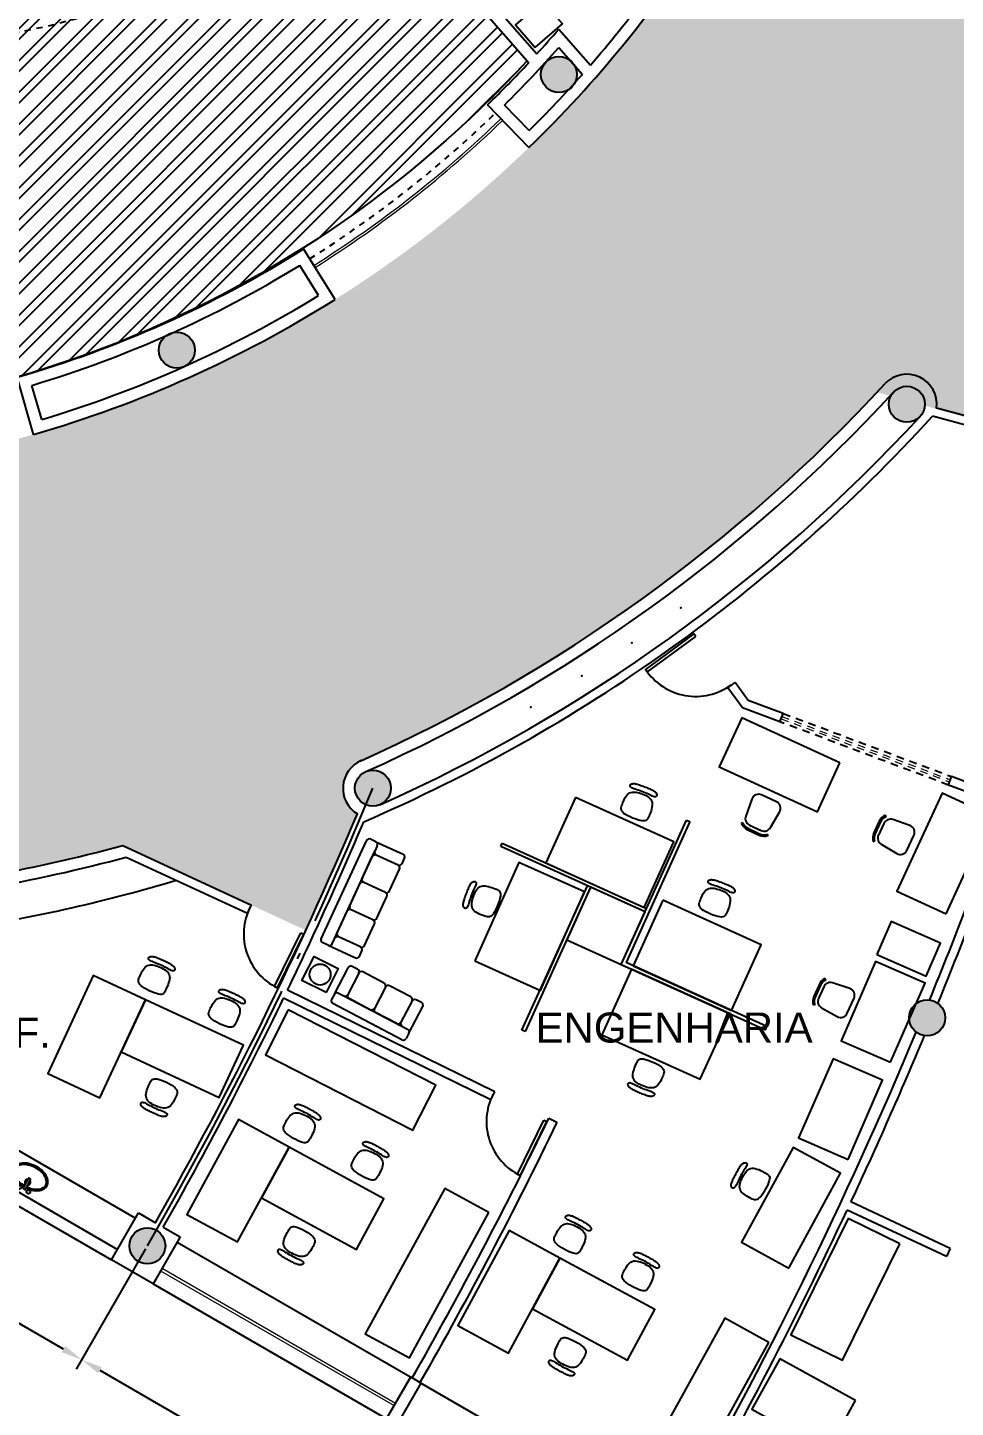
# Model space of a CAD drawing. Header units: millimetres. Extents: x 261 to 423, y 98 to 222.
# Drawn here: x 282.38 to 297.85, y 133.61 to 156.6 of the extents above; entities that cross this region are included whole.
import ezdxf

# ---------------------------------------------------------------- set-up
doc = ezdxf.new("R2010")
doc.units = ezdxf.units.MM
doc.linetypes.add('ACAD_ISO04W100', pattern=[30, 24, -3, 0, -3])
doc.linetypes.add('HIDDEN2', pattern=[0.1875, 0.125, -0.0625])
for name, color, linetype in [('COLUMNAS', 5, 'Continuous'), ('Cotas', 1, 'Continuous'), ('Ejes', 1, 'ACAD_ISO04W100'), ('hach', 15, 'Continuous'), ('Letreros', 2, 'Continuous'), ('MUEBLES', 8, 'Continuous'), ('Muro-Alto', 6, 'Continuous'), ('MURO-BAJO', 3, 'Continuous')]:
    doc.layers.add(name, color=color, linetype=linetype)
doc.layers.add('Vidrio', color=7, linetype='Continuous', lineweight=15)
doc.styles.get("Standard").update_dxf_attribs({"font": 'arial.ttf'})
doc.dimstyles.new('MUSEO', dxfattribs={"dimtxt": 0.35, "dimasz": 0.35, "dimexe": 0.18, "dimexo": 0.058, "dimgap": 0.09, "dimtad": 0, "dimzin": 0, "dimdsep": 46, "dimtxsty": 'Standard', "dimcen": 0.09, "dimclrd": 1, "dimclre": 1, "dimclrt": 2, "dimadec": 0, "dimazin": 0, "dimtm": 1e-09, "dimtfac": 1, "dimtofl": 0, "dimtmove": 0, "dimatfit": 3, "dimfxl": 1, "dimtolj": 1, "dimtzin": 0, "dimarcsym": 0})

# ---------------------------------------------------------------- blocks, each defined once
blk = doc.blocks.new('si')
at = {"layer": 'MUEBLES'}
for points in [[(-24.29257425070796, 45.69403944848135), (-24.30288919211421, 45.71320448754385), (-24.31064065695796, 45.73505507348135), (-24.31619485617671, 45.75885878441885), (-24.31991800070796, 45.78388319848135), (-24.32217630148921, 45.80939589379385), (-24.32333596945796, 45.83466444848135), (-24.32376321555171, 45.85895644066885), (-24.32382425070796, 45.88153944848135), (-24.32369200786934, 45.90182346540841), (-24.32276630799959, 45.91978814639803), (-24.32025369406733, 45.9355555617626), (-24.31536070904122, 45.94924778181466), (-24.30729389589021, 45.96098687686678), (-24.29525979758296, 45.97089491723135), (-24.27846495708809, 45.97909397322091), (-24.25611591737459, 45.98570611514803), (-24.22781594992671, 45.99082289574697), (-24.19475524029122, 45.99441379743966), (-24.15852070253084, 45.99641778506991), (-24.12069925070796, 45.99677382348135), (-24.08287779888497, 45.99542087751779), (-24.04664326112459, 45.99229791202303), (-24.01358255148921, 45.98734389184072), (-23.98528258404122, 45.98049778181466), (-23.96293354432771, 45.97171889184072), (-23.94613870383296, 45.96104791202303), (-23.93410460552559, 45.94854587751779), (-23.92603779237459, 45.93427382348135), (-23.92114480734858, 45.91829278506991), (-23.91863219341622, 45.90066379743966), (-23.91770649354646, 45.88144789574697), (-23.91757425070796, 45.86070611514803), (-23.91764545839021, 45.83858087100741), (-23.91814391216622, 45.81554009952303), (-23.91949685812983, 45.79213311710116), (-23.92213154237459, 45.76890924014803), (-23.92647521099434, 45.74641778506991), (-23.93295511008296, 45.72520806827303), (-23.94199848573396, 45.70582940616366), (-23.95403258404122, 45.68883111514803), (-23.96933206320796, 45.67463026879385), (-23.98756122987459, 45.66311496931466), (-24.00823180279122, 45.65404107608553), (-24.03085550070796, 45.64716444848135), (-24.05494404237459, 45.64224094587716), (-24.08000914654122, 45.63902642764803), (-24.10556253195796, 45.63727675316885), (-24.13111591737459, 45.63674778181466), (-24.15621153911934, 45.63728692569491), (-24.18051370383296, 45.63910780785635), (-24.20371723573396, 45.64251560408029), (-24.22551695904122, 45.64781549014803), (-24.24560769797358, 45.65531264184072), (-24.26368427674959, 45.66531223493966), (-24.27944151958809, 45.67811944522616)], [(-24.25090758404122, 45.53778944848135), (-24.26213805279122, 45.53998671410635), (-24.27239195904122, 45.54267226098135), (-24.28166930279122, 45.54584608910635), (-24.28997008404122, 45.54950819848135), (-24.29729430279122, 45.55365858910635), (-24.30364195904122, 45.55829726098135), (-24.30901305279122, 45.56342421410635), (-24.31340758404122, 45.56903944848135), (-24.31678486268709, 45.57510227400216), (-24.31894143820796, 45.58140924014803), (-24.31963316997872, 45.58771620629385), (-24.31861591737459, 45.59377903181466), (-24.31564553977046, 45.59935357608553), (-24.31047789654122, 45.60419569848135), (-24.30286884706209, 45.60806125837716), (-24.29257425070796, 45.61070611514803), (-24.27944151958809, 45.61197768090322), (-24.26368427674959, 45.61208957868966), (-24.24560769797358, 45.61134698428866), (-24.22551695904122, 45.61005507348135), (-24.20371723573396, 45.60851902204904), (-24.18051370383296, 45.60704400577303), (-24.15621153911934, 45.60593520043447), (-24.13111591737459, 45.60549778181466), (-24.10556253195796, 45.60593520043447), (-24.08000914654122, 45.60704400577303), (-24.05494404237459, 45.60851902204904), (-24.03085550070796, 45.61005507348135), (-24.00823180279122, 45.61134698428866), (-23.98756122987459, 45.61208957868966), (-23.96933206320796, 45.61197768090322), (-23.95403258404122, 45.61070611514803), (-23.94201883078608, 45.60806125837716), (-23.93311787049959, 45.60419569848135), (-23.92702452740059, 45.59935357608553), (-23.92343362570796, 45.59377903181466), (-23.92203998964021, 45.58771620629385), (-23.92253844341622, 45.58140924014803), (-23.92462381125483, 45.57510227400216), (-23.92799091737459, 45.56903944848135), (-23.93239562115059, 45.56342421410635), (-23.93783792258296, 45.55829726098135), (-23.94437885682771, 45.55365858910635), (-23.95207945904122, 45.54950819848135), (-23.96100076437983, 45.54584608910635), (-23.97120380799959, 45.54267226098135), (-23.98274962505684, 45.53998671410635), (-23.99569925070796, 45.53778944848135), (-24.01006285747872, 45.53607029158029), (-24.02564716737459, 45.53477838077303), (-24.04220803977046, 45.53385268090322), (-24.05950133404122, 45.53323215681466), (-24.07728290956209, 45.53285577335116), (-24.09530862570796, 45.53266249535635), (-24.11333434185372, 45.53259128767404), (-24.13111591737459, 45.53258111514803), (-24.14843972922358, 45.53259128767404), (-24.16521422466622, 45.53266249535635), (-24.18137836854646, 45.53285577335116), (-24.19687112570796, 45.53323215681466), (-24.21163146099434, 45.53385268090322), (-24.22559833924959, 45.53477838077303), (-24.23871072531733, 45.53607029158029)]]:
    blk.add_lwpolyline(points, close=True, dxfattribs=at)
blk = doc.blocks.new('mueble')
at = {"layer": 'MUEBLES'}
for p, q in [((-12.57300275922905, 45.28296627984787), (-12.57300275922905, 47.48296627984787)), ((-12.57300275922905, 47.48296627984787), (-12.52300275922905, 47.48296627984787)), ((-12.52300275922905, 47.48296627984787), (-12.52300275922905, 45.33296627984787)), ((-14.77300275922905, 46.13296627984786), (-12.57300275922906, 46.13296627984786)), ((-14.77300275922905, 46.08296627984787), (-14.77300275922905, 46.13296627984786)), ((-12.57300275922905, 46.08296627984787), (-14.77300275922905, 46.08296627984787)), ((-13.45300275922905, 43.88296627984786), (-13.45300275922905, 46.08296627984787)), ((-13.40300275922905, 46.08296627984787), (-13.40300275922905, 43.88296627984786)), ((-12.57300275922905, 45.28296627984787), (-10.37300275922905, 45.28296627984787)), ((-10.37300275922905, 45.33296627984787), (-12.52300275922905, 45.33296627984787)), ((-10.37300275922905, 45.28296627984787), (-10.37300275922905, 45.33296627984787)), ((-13.40300275922905, 43.88296627984786), (-13.45300275922905, 43.88296627984786))]:
    blk.add_line(p, q, dxfattribs=at)
blk = doc.blocks.new('s')
at = {"layer": 'MUEBLES'}
for p, q in [((-0.1901520419029303, 0.4612178800327911), (-0.2035721483181483, 0.4760469307038306)), ((0.08950124378878854, 0.5200000000000173), (-0.08950124378878854, 0.5200000000000102)), ((0.08950124378878854, 0.5000000000000142), (-0.08950124378878854, 0.5000000000000071)), ((0.0895012437887921, 0.4500000000000171), (-0.08950124378878499, 0.4500000000000099)), ((0.1901520419029339, 0.4612178800327982), (0.2035721483181518, 0.4760469307038306)), ((-0.1890049628097863, 0.3599503719021087), (-0.2140049628097884, 0.1099503719021016)), ((0.2140049628097884, 0.1099503719021016), (0.1890049628097863, 0.3599503719021158)), ((-0.1145012437887907, 0), (0.1145012437887907, 0))]:
    blk.add_line(p, q, dxfattribs=at)
for centre, radius, start, end in [((-0.08950124378878854, 0.3500000000000085), 0.17, 89.99999999999878, 132.14470343125), ((-0.08950124378878854, 0.3500000000000085), 0.15, 89.99999999999878, 132.14470343125), ((-0.08950124378878854, 0.3500000000000085), 0.1, 89.99999999999878, 174.2894068625002), ((0.08950124378878854, 0.3500000000000156), 0.17, 47.85529656874994, 89.99999999999858), ((0.08950124378878854, 0.3500000000000156), 0.15, 47.85529656874994, 89.99999999999858), ((0.08950124378878854, 0.3500000000000156), 0.1, 5.71059313749938, 89.99999999999858), ((-0.1145012437887907, 0.1000000000000014), 0.1, 174.2894068624998, 270), ((0.1145012437887907, 0.1000000000000014), 0.1, 270, 5.710593137499784)]:
    blk.add_arc(centre, radius, start, end, dxfattribs=at)
blk = doc.blocks.new('LLAVES')
at = {"color": 0, "linetype": 'ByBlock'}
for p, q in [((0.01542380811107957, 0.004749999999999766), (0.01542380811107913, -0.004749999999999766)), ((0.09482052666573315, 0.009750000000000016), (0.02042380811107947, 0.009749999999999837)), ((0.09982052666573216, -0.004749999999999944), (0.09982052666573304, 0.004749999999999944)), ((0.02042380811107858, -0.009750000000000016), (0.09482052666573271, -0.009749999999999837))]:
    blk.add_line(p, q, dxfattribs=at)
for centre in [(0.01300000000000079, 0.03460260136218363), (0.01300000000000079, -0.03547564194053728)]:
    blk.add_circle(centre, 0.013, dxfattribs=at)
for centre, start, end in [((0.02042380811107947, 0.004749999999999766), 90, 179.9999999999999), ((0.09482052666573315, 0.004749999999999944), 0, 90), ((0.02042380811107858, -0.004749999999999944), 179.9999999999972, 269.9999999999999), ((0.09482052666573271, -0.004749999999999766), 270, 359.9999999999972)]:
    blk.add_arc(centre, 0.005000000000000001, start, end, dxfattribs=at)
blk = doc.blocks.new('MUBA15PL')
at = {"color": 0, "linetype": 'ByBlock'}
for points in [[(0.1469314920000327, -0.01949999999999952, 0.05078095050515012), (0.159897429809054, -0.1031736505103684, 0.07687118365419797), (0.1950915073208009, -0.1844479497625315, 0.1071550682624301), (0.2535943162630979, -0.2441101143306794, 0.1464624129847811), (0.3127375984168904, -0.2618144294474327, 0.1464624129847937), (0.3718808805706776, -0.2441101143306794, 0.1071550682624527), (0.4303836895129799, -0.1844479497625315, 0.07687118365416225), (0.4655777670247269, -0.1031736505103844, 0.0638893277791437), (0.4791142960051599, 0.002331254765820523, 0.06388932777913635), (0.4655777670247322, 0.1078361600419961, 0.07687118365420041), (0.4303836895129799, 0.1891104592941726, 0.1071550682624416), (0.3718808805706776, 0.2487726238623231, 0.1464624129847726), (0.3127375984168904, 0.2664769389790738, 0.1464624129848107), (0.2535943162630926, 0.2487726238623151, 0.1071550682624293), (0.1950915073208009, 0.1891104592941726, 0.07687118365419224), (0.159897429809054, 0.1078361600420121, 0.05358068943002905), (0.1467137032380995, 0.01950000000000007, 0.06388932777915331)], [(0.1669041861236334, -0.01845525627779721, 0.05078095050515023), (0.179249633618482, -0.0981246696509912, 0.07687118365419798), (0.2120143513006686, -0.1737888057240518, 0.1071550682624298), (0.2645834476262684, -0.2273996687386857, 0.1464624129847813), (0.3127375984168904, -0.2418144294474327, 0.1464624129847936), (0.3608917492075073, -0.2273996687386854, 0.1071550682624528), (0.4134608455331122, -0.1737888057240518, 0.07687118365416243), (0.4462255632152995, -0.09812466965100453, 0.06388932777914352), (0.4591142960051598, 0.002331254765820523, 0.06388932777913632), (0.4462255632153042, 0.102787179182619, 0.07687118365420048), (0.4134608455331125, 0.1784513152556927, 0.1071550682624419), (0.3608917492075076, 0.232062178270329, 0.1464624129847724), (0.3127375984168904, 0.2464769389790737, 0.1464624129848106), (0.2645834476262644, 0.2320621782703224, 0.1071550682624294), (0.2120143513006686, 0.1784513152556927, 0.07687118365419217), (0.1792496336184811, 0.1027871791826314, 0.05358068943002904), (0.1666968197329398, 0.01867838259898846, 0.05358068943002904)]]:
    blk.add_lwpolyline(points, format="xyb", dxfattribs=at)
for start, end in [(29.17639585501492, 150.8236041449851), (209.1763958550142, 330.8236041449858)]:
    blk.add_arc((0.2300000000000014, 0), 0.04000000000000004, start, end, dxfattribs=at)
at = {"color": 0, "linetype": 'ByBlock', "xscale": 2, "yscale": 2, "zscale": 2}
blk.add_blockref('LLAVES', (0.09000000000000152, 0), dxfattribs=at)
blk = doc.blocks.new('*D34')
at = {"layer": 'Cotas', "color": 1, "lineweight": -2}
for p, q in [((275.1587778970123, 141.5594835975519), (274.0018871920646, 139.5556901177784)), ((274.3949960833892, 139.5365746904596), (278.0850976178057, 137.4060935762272)), ((282.9820404060785, 134.5788423392116), (279.291938871662, 136.7093234534441)), ((284.3520400023507, 136.2517512463039), (283.195149297403, 134.2479577665304))]:
    blk.add_line(p, q, dxfattribs=at)
at = {"layer": 'Cotas', "color": 1}
for points in [[(274.4241627500559, 139.5870928390137), (274.3658294167225, 139.4860565419056), (274.0918871920646, 139.7115746904596)], [(283.0112070727452, 134.6293604877658), (282.9528737394118, 134.5283241906575), (283.285149297403, 134.4038423392116)]]:
    blk.add_solid(points, dxfattribs=at)
at = {"layer": 'DefPoints', "color": 0}
for p in [(275.1877778970123, 141.6097130709714), (284.3810400023507, 136.3019807197234), (283.285149297403, 134.4038423392116)]:
    blk.add_point(p, dxfattribs=at)
at = {"layer": 'Cotas', "color": 2, "insert": (278.6885182447338, 137.0577085148356), "char_height": 0.35, "attachment_point": 5, "rotation": 329.9999999999996}
blk.add_mtext('\\A1;10.62', dxfattribs=at)
blk = doc.blocks.new('*D35')
at = {"layer": 'Cotas', "color": 1, "lineweight": -2}
for p, q in [((284.3520400023507, 136.2517512463039), (283.195149297403, 134.2479577665304)), ((283.5882581887275, 134.2288423392117), (287.0108218937244, 132.252824262813)), ((291.6422944439236, 129.5788423392111), (288.2197307389267, 131.5548604156097)), ((293.0122940401951, 131.2517512463021), (291.8554033352482, 129.2479577665299))]:
    blk.add_line(p, q, dxfattribs=at)
at = {"layer": 'Cotas', "color": 1}
for points in [[(283.6174248553942, 134.2793604877658), (283.5590915220608, 134.1783241906576), (283.285149297403, 134.4038423392116)], [(291.6714611105903, 129.6293604877652), (291.613127777257, 129.528324190657), (291.9454033352482, 129.4038423392111)]]:
    blk.add_solid(points, dxfattribs=at)
at = {"layer": 'DefPoints', "color": 0}
for p in [(284.3810400023507, 136.3019807197234), (293.0412940401951, 131.3019807197216), (291.9454033352482, 129.4038423392111)]:
    blk.add_point(p, dxfattribs=at)
at = {"layer": 'Cotas', "color": 2, "insert": (287.6152763163256, 131.9038423392114), "char_height": 0.35, "attachment_point": 5, "rotation": 329.9999999999996}
blk.add_mtext('\\A1;10.00', dxfattribs=at)
blk = doc.blocks.new('*D39')
at = {"layer": 'Cotas', "color": 1, "lineweight": -2}
for p, q in [((274.5513325445385, 140.5073573842457), (273.1437255710163, 138.0693105890169)), ((273.5368344623408, 138.0501951616981), (292.3918914831919, 127.1642229151243)), ((312.434767917516, 115.5924628104331), (293.5797108966649, 126.4784350570069)), ((314.0554837823628, 117.6996250329807), (312.6478768088406, 115.2615782377519))]:
    blk.add_line(p, q, dxfattribs=at)
at = {"layer": 'Cotas', "color": 1}
for points in [[(273.5660011290075, 138.1007133102522), (273.5076677956741, 137.999677013144), (273.2337255710163, 138.2251951616981)], [(312.4639345841827, 115.6429809589872), (312.4056012508494, 115.541944661879), (312.7378768088406, 115.4174628104331)]]:
    blk.add_solid(points, dxfattribs=at)
at = {"layer": 'DefPoints', "color": 0}
for p in [(274.5803325445385, 140.5575868576652), (314.0844837823628, 117.7498545064001), (312.7378768088406, 115.4174628104331)]:
    blk.add_point(p, dxfattribs=at)
at = {"layer": 'Cotas', "color": 2, "insert": (292.9858011899285, 126.8213289860656), "char_height": 0.35, "attachment_point": 5, "rotation": 330.00000000000057}
blk.add_mtext('\\A1;45.62', dxfattribs=at)

msp = doc.modelspace()

# ---------------------------------------------------------------- hatches: boundary and pattern name
h = msp.add_hatch()
h.set_pattern_fill('ANSI32', color=256, style=0)
h.set_pattern_definition([(45, (148.9423146511646, -342.1093582048333), (-0.2651650429449553, 0.2651650429449554), []), (45, (149.1190913461646, -342.1093582048333), (-0.2651650429449553, 0.2651650429449554), [])])
edge = h.paths.add_edge_path()
edge.add_line((290.5330707457651, 181.8144313162121), (287.3874746284466, 178.1746464262807))
edge.add_arc((279.8869612331578, 168.8075604969696), 12.00000000000018, 51.31467232360039, 309.9744530865262)
edge.add_line((287.5963130366806, 159.6115888370783), (290.7104902408621, 156.0499775838144))
edge.add_arc((277.0183992830579, 168.6400846351467), 18.60064919191771, 264.56368464337567, 317.4009432436241, ccw=False)
edge.add_arc((283.7968491480242, 168.8054606564713), 20.54199483837515, 114.5278371913281, 245.4324374320702, ccw=False)
edge.add_arc((277.0051242779085, 168.8078151391352), 18.76639017006179, 43.87444224061778, 95.30772634044018, ccw=False)
at = {"layer": 'COLUMNAS'}
h = msp.add_hatch(color=256, dxfattribs=at)
edge = h.paths.add_edge_path()
edge.add_arc((291.2423660397839, 155.8214859811652), 0.3, 0, 360)
h = msp.add_hatch(color=256, dxfattribs=at)
edge = h.paths.add_edge_path()
edge.add_arc((284.8730663795362, 151.2295622202711), 0.3, 0, 360)
h = msp.add_hatch(color=256, dxfattribs=at)
edge = h.paths.add_edge_path()
edge.add_arc((297.0418486105485, 150.3262247856529), 0.3, 0, 360)
h = msp.add_hatch(color=256, dxfattribs=at)
edge = h.paths.add_edge_path()
edge.add_arc((288.1415583695965, 143.927557615989), 0.3, 0, 360)
h = msp.add_hatch(color=256, dxfattribs=at)
edge = h.paths.add_edge_path()
edge.add_arc((297.3803536947081, 140.1007232923381), 0.3, 0, 360)
h = msp.add_hatch(color=256, dxfattribs=at)
edge = h.paths.add_edge_path()
edge.add_arc((284.3810400023507, 136.3019807197235), 0.3, 0, 360)
at = {"layer": 'hach'}
h = msp.add_hatch(dxfattribs=at)
h.set_pattern_fill('PHANTSQR', color=256, scale=0.75, angle=-90.00000000000001, style=0, pattern_type=2)
h.set_pattern_definition([(270, (190.6146238058702, 423.891127481612), (0.75, -1.377682148050174e-16), [0.135, -0.1125, 0.135, -0.1125, 0.135, -0.12]), (360, (190.6746238058702, 423.2011274816119), (1.836909530733566e-16, 0.75), [0.135, -0.1125, 0.135, -0.1125, 0.135, -0.12])])
edge = h.paths.add_edge_path()
edge.add_line((275.1900084095013, 149.1326853905813), (274.7231995253746, 142.146501683155))
edge.add_arc((277.0051242779082, 168.8078151391309), 26.75878950502112, 265.1080131403588, 285.0870774542746)
edge.add_line((283.9700825888735, 142.9713646959964), (287.0227808193154, 141.5602677603848))
edge.add_line((287.0227808193154, 141.5602677603848), (287.8814433168532, 143.5004820202377))
edge.add_arc((288.1413747418218, 143.9276336771226), 0.500022883142105, 115.00288887509501, 238.6785434976863, ccw=False)
edge.add_arc((277.0051242779087, 168.8078151391318), 26.75878950502171, 294.0964345951739, 316.9122527552921)
edge.add_line((296.5472924559671, 150.5284147475833), (300.2455349310729, 149.4744487061558))
edge.add_arc((300.5340471684887, 149.3922252979235), 0.300000000000046, 90.00000000001091, 164.0929218391774, ccw=False)
edge.add_line((300.5340471684887, 149.6922252979235), (300.7789524627283, 150.6365477993669))
edge.add_arc((231.6797250288821, 168.013315216571), 71.2506510694886, 345.8842135860036, 352.4847349924652)
edge.add_arc((305.9115036570263, 158.2203954930551), 3.624299581640657, 163.2020153892654, 172.4847349924676, ccw=False)
edge.add_line((302.4418541574412, 159.2678112689097), (307.7886788212842, 158.5758546171743))
edge.add_line((307.7886788212842, 158.5758546171743), (308.093727330745, 161.2924044586831))
edge.add_line((308.093727330745, 161.2924044586831), (312.94820174224, 162.7408353135618))
edge.add_line((312.94820174224, 162.7408353135618), (318.0402389398172, 164.0713981479851))
edge.add_arc((282.1841728939564, 168.8291667099711), 36.17034467591587, 352.4415334696763, 368.9341316883094)
edge.add_line((317.9156818722054, 174.4463813321723), (316.0269155725412, 174.1078928696494))
edge.add_line((316.0269155725412, 174.1078928696494), (308.7580129922226, 176.1213429801948))
edge.add_line((308.7580129922226, 176.1213429801948), (308.404949972454, 179.3096268191426))
edge.add_line((308.404949972454, 179.3096268191426), (302.7494689556235, 178.5784050540793))
edge.add_arc((302.4494689556254, 178.5784050540684), 0.2999999999980787, -159.33915033435733, 2.084391326206969e-09, ccw=False)
edge.add_line((302.1687633528525, 178.472554382976), (302.0390303799595, 178.776361364986))
edge.add_line((302.0390303799595, 178.776361364986), (301.2905452194785, 183.0205963144072))
edge.add_line((301.2905452194785, 183.0205963144072), (299.1215307863272, 182.6264417717936))
edge.add_line((299.1215307863272, 182.6264417717936), (299.30692065293, 181.6604871650385))
edge.add_line((299.30692065293, 181.6604871650385), (299.1595483788192, 181.6338787262731))
edge.add_arc((228.1009849832268, 168.804958886573), 72.20734461326546, 10.23394494489172, 18.57311784114455)
edge.add_line((296.5476234764098, 191.8040522400596), (298.7752396944782, 192.552534694763))
edge.add_line((298.7752396944782, 192.552534694763), (298.0945329846887, 194.4896843644243))
edge.add_line((298.0945329846887, 194.4896843644243), (297.4053114486832, 196.1525053633001))
edge.add_line((297.4053114486832, 196.1525053633001), (289.6992852343608, 192.9584398399971))
edge.add_arc((289.3164021950038, 193.8065366389523), 0.9305200708341903, 209.2043544905927, 294.2973428620019, ccw=False)
edge.add_arc((288.1357026047232, 193.6905361866449), 0.5000252243924529, 245.003426011123, 317.46699015744235, ccw=False)
edge.add_arc((277.8727616100916, 173.9096899115106), 21.78517739798697, 62.52261259222409, 98.17434141871065)
edge.add_line((274.7752215401918, 195.4735300096269), (275.2078125425219, 188.4845792725961))
edge.add_arc((277.0051242779072, 168.8078151391329), 19.75867850434584, 66.24037238096338, 95.21901910246697, ccw=False)
edge.add_arc((277.0051242779077, 168.8078151391329), 19.75867850434559, 18.954217884265006, 66.24037238096469, ccw=False)
edge.add_arc((277.005124277908, 168.8078151391329), 19.75867850434539, -95.27086421129297, 18.95421788426529, ccw=False)
edge = h.paths.add_edge_path(flags=16)
edge.add_line((303.7840278240477, 165.765662952154), (303.4424313944709, 164.6905178481085))
edge.add_arc((304.7371915271377, 168.7656629521539), 4.275887208541501, 44.556219426830125, 252.3738424245746, ccw=False)
edge.add_line((307.7840278240477, 171.765662952154), (307.7840278240477, 165.765662952154))
edge.add_line((307.7840278240477, 165.765662952154), (303.7840278240477, 165.765662952154))

# ---------------------------------------------------------------- linework, layer by layer
msp.add_lwpolyline([(290.5330707457651, 181.8144313162121), (287.3874746284466, 178.1746464262807, 2.112170710360015), (287.5963130366806, 159.6115888370783), (290.7104902408621, 156.0499775838144, -0.2347194038372766), (275.2561867248832, 150.1230989932934, -0.6426332906026803), (275.2691419794942, 187.4937393997808, -0.2282651086255474), (290.5330707457651, 181.8144313162121)], format="xyb", close=True)
at = {"linetype": 'HIDDEN2', "ltscale": 0.1}
msp.add_arc((279.886961233158, 168.8075604969696), 12.5, 21.87584400868776, 337.4861873540232, dxfattribs=at)
at = {"layer": 'COLUMNAS'}
for centre in [(291.2423660397839, 155.8214859811652), (284.8730663795362, 151.2295622202711), (297.0418486105874, 150.3262247856543), (297.0418486105485, 150.3262247856529), (288.1413747418218, 143.9276336771223), (288.1415583695965, 143.927557615989), (297.3803536947486, 140.1007232923404), (297.3803536947081, 140.1007232923381), (284.3810400023914, 136.3019807197239), (284.3810400023507, 136.3019807197235)]:
    msp.add_circle(centre, 0.3, dxfattribs=at)
at = {"layer": 'Ejes', "ltscale": 0.003}
msp.add_arc((277.0051242776004, 168.8078151389956), 18.95875096143613, 302.1225640771644, 314.0418211014801, dxfattribs=at)
at = {"layer": 'Ejes', "ltscale": 0.2}
msp.add_arc((228.0893887564023, 168.801980719723), 65, 330.0000000000011, 337.500000000007, dxfattribs=at)
at = {"layer": 'Ejes', "ltscale": 0.003}
for p in [(293.2727739387777, 146.9353877821233), (292.45960823858, 146.3534518774906), (291.625645863773, 145.8017321927947), (290.7720090546176, 145.2809711620631)]:
    msp.add_point(p, dxfattribs=at)
at = {"layer": 'MUEBLES'}
for p, q in [((287.2797543858818, 141.417651287116), (288.0321336481368, 143.0528654766732)), ((288.1893009212182, 143.0355898211948), (288.0984556884652, 143.0773886690982)), ((288.1893009212182, 143.0355898211948), (288.6435270849841, 142.8265955816797)), ((287.4614448513881, 141.33405359131), (288.1720252657402, 142.8784225481137)), ((288.2138241136432, 142.9692677808667), (288.1720252657402, 142.8784225481137)), ((288.5599284807254, 142.6449055341619), (288.1965484581652, 142.8121005077857)), ((287.9630310262248, 142.424196384348), (288.130226417837, 142.7875773153606)), ((288.4172571899907, 142.2152021448325), (288.5844525816028, 142.5785830758451)), ((288.6262514295059, 142.6694283085982), (288.668050277409, 142.7602735413517)), ((288.3509342412101, 142.1906793703962), (287.9875542186497, 142.3578743440199)), ((287.7540367867095, 141.9699702205822), (287.9212321783219, 142.3333511515949)), ((288.2082629504753, 141.7609759810667), (288.3754583420877, 142.1243569120794)), ((288.1419400016947, 141.7364532066305), (287.7785599791345, 141.9036481802538)), ((287.5450425471943, 141.5157440568161), (287.7122379388065, 141.8791249878287)), ((287.9992687109601, 141.306749817301), (288.1664641025723, 141.6701307483137)), ((287.9329457621795, 141.2822270428643), (287.5695657396192, 141.449422016488)), ((287.3951228110599, 141.3095303988849), (287.3042775783069, 141.3513292467879)), ((287.3951228110599, 141.3095303988849), (287.8493489748259, 141.1005361593694)), ((287.9156710151539, 141.1250593517949), (287.9574698630569, 141.215904584548)), ((287.4982300618577, 140.4934278030415), (287.7295511803686, 140.9367003378671)), ((287.9068593077536, 140.8441723531047), (287.72180329949, 140.4895538626021)), ((287.906860194299, 140.8441718904629), (287.72180329949, 140.4895538626021)), ((287.8856641661224, 140.9116317184386), (287.7970105457022, 140.9578954794985)), ((288.3289367009484, 140.680310599928), (287.9743186730876, 140.8653674947365)), ((287.5656894271913, 140.5146229446724), (287.6543439341564, 140.4683587209707)), ((288.3501327291249, 140.6128507719515), (288.1650758343159, 140.2582327440911)), ((288.7722092357737, 140.4489894814166), (288.4175912079132, 140.6340463762255)), ((287.4982300618577, 140.4934278030415), (287.4519658381555, 140.4047732960763)), ((288.6256691464313, 139.7358803718013), (287.4731609797871, 140.3373139307424)), ((287.6543439341564, 140.4683587209707), (288.7181971311933, 139.9131884991867)), ((288.0976164689822, 140.2370376024597), (287.7429984411216, 140.4220944972682)), ((288.7934043774053, 140.3815301160827), (288.6083474825963, 140.0269120882223)), ((288.7393922728245, 139.8457291338528), (288.9707138539778, 140.289002555223)), ((288.9495182497044, 140.3564610340123), (288.8608637427392, 140.4027252577145)), ((288.5408881172629, 140.005716946591), (288.1862700894026, 140.1907738413994)), ((288.7393922728245, 139.8457291338528), (288.6931285117646, 139.7570755134326)), ((280.028686772745, 139.1612220288108), (284.1846293980992, 136.7617875739444))]:
    msp.add_line(p, q, dxfattribs=at)
for points in [[(290.8480445905288, 156.272462152073), (291.2997308987444, 156.6674045263136), (290.9706122535441, 157.0438097831599), (290.5189259453285, 156.6488674089193)], [(293.5221606691907, 146.4576622610308), (293.4925527875236, 146.4979533685265), (292.6867306376197, 145.9057957351853), (292.7163385192867, 145.86550462769)], [(295.9265334186343, 144.3504856069864), (294.2909119186784, 145.1019789927738), (293.9151652257847, 144.2841682427958), (295.5507867257406, 143.5326748570084)], [(291.5168177136213, 143.7755290461852), (291.0213332250777, 142.6825994411271), (292.6607276326649, 141.9393727083117), (293.1562121212085, 143.0323023133698)], [(297.6949749639631, 141.8341078961549), (298.4464683497505, 143.4697293961109), (297.6286575997726, 143.8454760890046), (296.8771642139852, 142.2098545890486)], [(289.8382206882244, 141.0492327306707), (290.9331219431942, 140.5581204809092), (291.6697903178364, 142.2004723633637), (290.5748890628668, 142.6915846131252)], [(292.6775488235515, 141.8658687618623), (291.7704172513532, 142.2771208873534), (291.3740296605183, 141.402777203307), (292.2811612327166, 140.9915250778155)], [(292.9748503949216, 142.060475699017), (292.4793659063779, 140.967546093959), (294.118760313965, 140.2243193611436), (294.6142448025088, 141.3172489662016)], [(296.5408299433948, 141.156753303099), (297.3658401843795, 140.7970894290848), (297.6056161003887, 141.3470962564085), (296.780605859404, 141.7067601304221)], [(286.9416957508801, 141.5199860981876), (286.9866107205302, 141.4980169038159), (286.5472268330992, 140.5997175108147), (286.5023118634493, 140.6216867051863)], [(287.3594985525449, 140.5206024558057), (286.9583462165153, 140.7245063628262), (287.1622496704159, 141.1256578074059), (287.5634020064454, 140.9217539003854)], [(296.7695888570875, 139.3605688917243), (297.3450510555095, 140.6805852772992), (296.5200408145249, 141.0402491513129), (295.9445786161029, 139.7202327657379)], [(284.3481493950193, 140.402573351516), (283.4773209767507, 140.8066251624711), (282.7197238312107, 139.1738218782172), (283.5905522494792, 138.7697700672626)], [(292.4545916819506, 140.9128996137061), (291.959107193407, 139.8199700086481), (293.5985016009944, 139.0767432758327), (294.093986089538, 140.1696728808907)], [(284.3481493950193, 140.402573351516), (283.9440975840647, 139.5317449332475), (285.5769008683183, 138.7741477877076), (285.9809526792729, 139.6449762059761)], [(286.7310373696041, 140.2324528247669), (286.349286204278, 139.4842108533618), (288.8077955388951, 138.2298855958621), (289.189546704221, 138.9781275672673)], [(296.0630626420449, 137.7399130376085), (296.6385248404669, 139.0599294231839), (295.8135145994822, 139.4195932971976), (295.2380524010602, 138.0995769116222)], [(286.744994711608, 137.9465143815697), (285.9019133771909, 138.4056590903025), (285.0410170483169, 136.8248815882704), (285.884098382734, 136.3657368795372)], [(290.9888063878806, 138.3937117026991), (291.0337213575307, 138.3717425083274), (290.5943374700997, 137.4734431153262), (290.5494225004498, 137.4954123096978)], [(286.744994711608, 137.9465143815697), (286.2858500028752, 137.1034330471526), (287.8666275049073, 136.2425367182783), (288.3257722136402, 137.0856180526958)], [(295.0756449402671, 135.9293550178242), (295.9365736853853, 137.5101148654377), (295.1461937615782, 137.9405792379972), (294.28526501646, 136.3598193903832)], [(290.0760388467128, 136.8539626798553), (289.339186172767, 137.2572592666235), (288.0140688162426, 134.8361719093729), (288.7509214901882, 134.4328753226047)], [(296.9242189192739, 136.3332410977224), (296.0626367185436, 136.7566511960723), (295.1099639972562, 134.8180912444292), (295.9715461979865, 134.3946811460793)], [(291.2580234742413, 136.0972173287329), (290.414046051244, 136.554712803542), (289.5562420359772, 134.9722551354217), (290.4002194589744, 134.5147596606126)], [(291.2580234742413, 136.0972173287329), (290.8005279994324, 135.2532399057355), (292.3829856675523, 134.395435890469), (292.8404811423613, 135.2394133134659)], [(294.7426764701419, 134.6887689630831), (294.0076097984245, 135.0953116891657), (292.6718265555826, 132.6800926249517), (293.4068932272996, 132.2735498988692)], [(296.1836077357245, 133.7215119769877), (294.9239449245894, 134.4192580642167), (294.4587808664369, 133.5794828567929), (295.7184436775721, 132.8817367695643)]]:
    msp.add_lwpolyline(points, close=True, dxfattribs=at)
msp.add_circle((287.2608743380403, 140.8231305773303), 0.175, dxfattribs=at)
for centre, radius, start, end in [((293.5221606691907, 146.4576622610308), 0.9999999999998734, 213.4442863860629, 306.3102703686462), ((288.0775562645136, 143.0319660527213), 0.05, 65.29231224880792, 155.2923122488095), ((288.1684014972667, 142.9901672048182), 0.05, 335.292333248809, 65.29234324880117), ((288.1756490342136, 142.7666778914091), 0.05, 65.29228224880899, 155.2922822488086), ((288.2174478821166, 142.8575231241622), 0.05, 155.2923432488152, 245.2923352488208), ((288.6226276610327, 142.7811729653032), 0.05, 335.292333248809, 65.29234324880117), ((288.5390290567739, 142.5994829177849), 0.05, 335.2923432488152, 65.29234324880117), ((288.5808288131294, 142.6903277325497), 0.05, 245.2923122488064, 335.292323248802), ((277.0051242779077, 168.8078151391329), 27.55840549122051, 279.06564345583, 286.5667474381161), ((287.9666547946982, 142.3124517276434), 0.05, 65.29228224880899, 155.2922822488086), ((288.0084536426014, 142.403296960396), 0.05, 155.2923432488152, 245.2923352488208), ((288.3718336651617, 142.2361019867727), 0.05, 245.292274248812, 335.2922752488066), ((288.3300348172587, 142.1452567540192), 0.05, 335.2923432488152, 65.29234324880117), ((286.9874242768316, 141.4977989249916), 1.000066827347664, 153.1280140311125, 243.8880654980763), ((287.7576605551828, 141.8582255638772), 0.05, 65.29228224880899, 155.2922822488086), ((287.7994594030861, 141.9490707966303), 0.05, 155.2923432488152, 245.2923352488208), ((288.1210405777434, 141.6910305902535), 0.05, 335.2923432488152, 65.29234324880117), ((288.1628394256463, 141.7818758230065), 0.05, 245.2924122488094, 335.2924042488213), ((287.5486663156678, 141.4039994001115), 0.05, 65.29237424881009, 155.2923582487957), ((287.5904651635707, 141.4948446328646), 0.05, 155.2923432488152, 245.2923352488208), ((287.3251770022586, 141.3967518631645), 0.05, 155.2923122488095, 245.2923202488041), ((287.4160222350116, 141.354953015261), 0.05, 245.2923122488064, 335.292323248802), ((287.9538451861309, 141.3276496592408), 0.05, 245.2923282488092, 335.292333248809), ((287.9120472466805, 141.236804008499), 0.05, 335.292333248809, 65.29234324880117), ((287.8702483987773, 141.145958775746), 0.05, 245.2923122488064, 335.292323248802), ((287.7738784338513, 140.9135682260154), 0.05, 62.44226190779747, 152.4422619077849), ((287.8625320542716, 140.8673044649555), 0.05, 332.4422249077963, 62.44223090779071), ((287.951186561237, 140.8210402412529), 0.05, 62.44226190779747, 152.4422619077849), ((287.5425573153404, 140.4702956911902), 0.05, 62.44226190779747, 152.4422619077849), ((288.3058054756422, 140.6359828838023), 0.05, 332.4423539077993, 62.44235390777056), ((288.3944590960626, 140.5897191227424), 0.05, 62.44226190779747, 152.4422619077849), ((287.4962930916382, 140.381641184225), 0.05, 152.4415909077948, 242.4416059077856), ((287.6774760460081, 140.5126859744529), 0.05, 242.4422539077863, 332.4422479077793), ((287.7661305529729, 140.4664217507508), 0.05, 152.4415749077951, 242.4415749078029), ((288.7490771239229, 140.4046622279335), 0.05, 332.4422309077798, 62.44223090779071), ((288.8377320935303, 140.3583988907764), 0.05, 62.44226190779747, 152.4422619077849), ((288.9263866004956, 140.3121346670742), 0.05, 332.4422249077963, 62.44223090779071), ((288.1207485808337, 140.2813648559419), 0.05, 242.4422539077863, 332.4422479077793), ((288.2094022012537, 140.235101094882), 0.05, 152.4415749077951, 242.4415749078029), ((288.5640202291142, 140.0500442000726), 0.05, 242.4422539077863, 332.4422479077793), ((288.6526747360795, 140.003779976371), 0.05, 152.4422929077814, 242.4422849077827), ((288.6950650193423, 139.8688612457032), 0.05, 332.4422249077963, 62.44223090779071), ((288.6488012582824, 139.7802076252834), 0.05, 242.4422239077916, 332.4422349078069), ((291.0345349138321, 138.3715245295031), 1.000066827347664, 153.1280140311125, 243.8880654980763)]:
    msp.add_arc(centre, radius, start, end, dxfattribs=at)
at = {"layer": 'Muro-Alto'}
for p, q in [((287.5963130366814, 159.6115888370792), (290.7383408756504, 156.0181254675828)), ((287.7485148870583, 159.7413609543361), (290.874650533058, 156.1660731123089)), ((294.0584129536762, 145.601295506665), (294.1792862761619, 145.6901191516664)), ((294.3036935913506, 145.2675117983214), (294.0584129536762, 145.601295506665)), ((294.3981392856641, 145.3922987864449), (294.1792862761619, 145.6901191516664)), ((294.9790724282956, 145.1745052126549), (294.3981392856641, 145.3922987864449)), ((294.9264158574842, 145.0340513570633), (294.3036935913506, 145.2675117983214)), ((294.9264158574842, 145.0340513570642), (294.9790724282957, 145.1745052126554)), ((297.7354929693044, 143.9809199408356), (297.7881495401159, 144.1213737964268)), ((298.6608329436281, 143.6340072151025), (297.735492969304, 143.9809199408343)), ((304.4726835752224, 141.615321981186), (297.7881495401155, 144.1213737964259)), ((274.6687761095126, 141.3320099411877), (283.7846304114373, 136.0689690060705)), ((290.1753568154254, 138.8688192642136), (286.7184421406175, 140.5638907653575)), ((290.1095902940001, 138.7327992476231), (286.652364817728, 140.4292290135505)), ((279.7280047566161, 138.6420030275627), (283.8846304114373, 136.2421740868273)), ((291.0732063738323, 138.4285656444582), (291.2078895821122, 138.3625247700044)), ((284.2346293980993, 136.8483901143228), (284.5150205442349, 136.6865062199751)), ((297.7017990277985, 136.1232120879819), (296.0472033494677, 136.8960085399796)), ((297.7652758083096, 136.2591190353243), (296.1108159012905, 137.0318520738916)), ((284.6449268164382, 136.6115048030821), (284.9274497311332, 136.448390131654)), ((297.7652758083096, 136.2591190353243), (297.7017990277985, 136.1232120879819))]:
    msp.add_line(p, q, dxfattribs=at)
at = {"layer": 'Muro-Alto', "linetype": 'ByBlock', "ltscale": 0.25}
for p, q in [((291.2396168722269, 156.5784807092738), (291.7662548122912, 155.9761772786243)), ((291.240013639629, 156.2741851404982), (291.6331155096603, 155.8246037736759)), ((290.7410264763386, 154.6046335579277), (290.0512042541874, 155.3179227280244)), ((290.7450454532324, 154.8881717912319), (290.3332743271318, 155.313950891085)), ((287.5114488736955, 152.0739417165161), (286.9838172645983, 152.9143231914619)), ((287.235176183101, 152.1378438477974), (286.9202204527111, 152.6394873367095)), ((282.4856745272621, 149.824429108122), (282.2104392134893, 150.7777819601152)), ((282.6220684058341, 150.073038826066), (282.4577739667266, 150.6421175897709))]:
    msp.add_line(p, q, dxfattribs=at)
at = {"layer": 'Muro-Alto', "linetype": 'ByBlock'}
for p, q in [((283.9700825888735, 142.9713646959964), (286.1150658857317, 141.9798551760078)), ((284.0273219311284, 142.7796559323189), (286.0519680266998, 141.8437717782059))]:
    msp.add_line(p, q, dxfattribs=at)
at = {"layer": 'Muro-Alto'}
for points in [[(298.3331738797178, 150.0498892623115), (297.5378422463017, 150.2629977312005)], [(298.2943510229524, 149.9050003883682), (297.4690449233881, 150.1261404912549)], [(284.9274497311332, 136.448390131654), (284.4774507344646, 135.6689690060704), (283.7846304114373, 136.0689690060705), (284.2346293980993, 136.8483901143228)]]:
    msp.add_lwpolyline(points, dxfattribs=at)
msp.add_lwpolyline([(291.2078895821116, 138.362524770003, -0.01754246966236743), (288.9254520583589, 134.0246666264298), (288.7964858196105, 134.0991253147855, 0.0172689537998365), (291.073206373832, 138.4285656444578)], format="xyb", dxfattribs=at)
msp.add_lwpolyline([(288.7703022913837, 134.1141994664532), (288.3703243613188, 133.4214173696756), (288.548008185578, 133.3195278023742), (288.9477058695643, 134.0118245387013)], close=True, dxfattribs=at)
at = {"layer": 'Muro-Alto', "linetype": 'ByBlock', "ltscale": 0.25}
for radius, start, end in [(19.75867850434556, 314.0418211005715, 327.6723321294915), (19.55867850434556, 319.0000379124307, 327.6545325861744), (18.76639017006388, 317.6515753764878, 319.3330088410794), (18.96639017006388, 314.646014527954, 318.6365126433662), (18.76639017006388, 314.0418211005283, 317.0373831924848), (19.55867850434556, 314.6277173108505, 318.4090406591872), (18.76639017006388, 286.1035589473072, 302.1225640761417), (18.96639017006388, 286.7077523747307, 301.5183706487306), (19.75867850434556, 286.1035589473072, 302.1225640761934), (19.55867850434556, 286.6894551575967, 301.5366678658871)]:
    msp.add_arc((277.0051242779077, 168.8078151391329), radius, start, end, dxfattribs=at)
at = {"layer": 'Muro-Alto'}
for centre, radius, start, end in [((277.0051242779077, 168.8078151391329), 26.75878950502331, 294.0964345951775, 317.3263686551165), ((297.0418486105485, 150.3262247856529), 0.5000073470684416, 352.7353708329202, 136.5428758548498), ((277.0051242779077, 168.8078151391329), 26.95878950502331, 294.1031598902703, 317.3205557747343), ((277.0051242779077, 168.8078151391329), 27.70878950502331, 293.3525903429621, 317.6067991515539), ((277.0056168447604, 168.8069613767599), 27.55780903752891, 294.0964764875897, 317.3142381061039), ((288.1413747418218, 143.9276336771223), 0.5000228831420213, 113.2232341485383, 238.6785434977034), ((228.0893887564023, 168.801980719723), 64.925, 330.3529981751044, 337.0639494284327), ((228.0893887564023, 168.801980719723), 74.925, 337.722016774833, 340.3721835158865), ((228.0893887564023, 168.801980719723), 75.075, 337.7217948686989, 340.3703384900585), ((228.0893887564023, 168.801980719723), 65.075, 334.2826793177865, 336.9939699900294), ((277.0051242779077, 168.8078151391329), 26.75878950502331, 279.9082719817443, 285.0870774542749), ((277.0051242779077, 168.8078151391329), 26.95878950502331, 279.9918393187581, 285.0984842668005), ((228.0893887564023, 168.801980719723), 63.925, 335.0570132841777, 335.1914579429846), ((228.0893887564023, 168.801980719723), 65.075, 330.3521844958365, 334.1506081332748), ((228.0893887564023, 168.801980719723), 74.925, 330.3058843474541, 337.2779832251533), ((228.0893887564023, 168.801980719723), 75.075, 334.9645749229509, 337.2782051313125), ((228.0625529330788, 168.8168358082891), 68.95566764995513, 334.13317628568, 334.2587139745692), ((228.0893887564023, 168.801980719723), 75.075, 330.305273186976, 334.8500977648499)]:
    msp.add_arc(centre, radius, start, end, dxfattribs=at)
at = {"layer": 'MURO-BAJO', "linetype": 'HIDDEN2'}
for p, q in [((294.9790724282956, 145.1745052126549), (297.7881495401159, 144.1213737964268)), ((297.7354929693039, 143.9809199408343), (294.9264158574842, 145.0340513570633))]:
    msp.add_line(p, q, dxfattribs=at)
at = {"layer": 'MURO-BAJO'}
for p, q in [((284.8774497311331, 136.3617875912756), (288.7956574123245, 134.0996094624876)), ((284.4774507344646, 135.6689690060704), (309.7653923224855, 121.0689691229537)), ((288.9255624177605, 134.024608776963), (292.844883561022, 131.7617877905865))]:
    msp.add_line(p, q, dxfattribs=at)
at = {"layer": 'Vidrio', "linetype": 'HIDDEN2'}
for p, q in [((294.9597650189982, 145.1230054656049), (297.7688421308182, 144.0698740493764)), ((294.9457232667818, 145.0855511041142), (297.7548003786018, 144.0324196878856))]:
    msp.add_line(p, q, dxfattribs=at)
at = {"layer": 'Vidrio'}
for p, q in [((284.6274500531658, 135.9287754371541), (288.520323731915, 133.6812239006509)), ((284.602450054249, 135.8854741663396), (288.4953237319148, 133.6379226304617))]:
    msp.add_line(p, q, dxfattribs=at)
at = {"layer": 'Vidrio', "ltscale": 0.003}
for radius in [19.08875096143613, 19.12875096143613]:
    msp.add_arc((277.0051242776004, 168.8078151389956), radius, 302.1225640771628, 314.0418211014801, dxfattribs=at)

# ---------------------------------------------------------------- block references
at = {"layer": 'MUEBLES', "yscale": 1.199999999999818, "zscale": 1.2}
for name, p, xscale, rotation in [('mueble', (283.5855607858449, 85.2707027841044), 1.200000000000059, 335.6126257666506), ('si', (285.7543172827212, 205.3934093037075), 1.200000000000103, 158.5131018098512), ('s', (294.7444466417649, 143.7582613742326), 1.199999999999942, 154.9424116758331), ('s', (297.1027507312094, 143.0161946730242), 1.200000000000145, 64.94241167583168), ('si', (228.3517439308052, 134.4453799116869), 1.199999999999911, 249.2661083389702), ('si', (287.0545175542209, 203.7928997098121), 1.200000000000103, 158.5131018098512), ('si', (281.3867335216185, 202.8040082000385), 1.200000000000096, 155.109380679866), ('s', (296.105645979424, 140.3023083296526), 1.199999999999934, 66.06419939745606), ('si', (282.5578575963325, 202.2553427632339), 1.200000000000096, 155.109380679866), ('si', (297.6315018937547, 77.22518759868592), 1.200000000000045, 336.7653737923327), ('si', (287.723534276229, 76.77445808831874), 1.199999999999904, 335.1093806798856), ('si', (287.7972864862825, 200.4093172097374), 1.200000000000025, 151.4271518049787), ('si', (288.9307560524693, 199.7865715935774), 1.200000000000025, 151.4271518049787), ('MUBA15PL', (282.2576489076231, 137.1162572457162), 1.20000000000014, 62.39666782461166), ('si', (232.3649872511363, 138.2190677485675), 1.200000000000041, 241.4259768614171), ('si', (292.1881886530709, 198.5619581660218), 1.199999999999907, 151.5391741192671), ('si', (286.027036506289, 74.23297727163947), 1.200000000000025, 331.4271518049787), ('si', (293.3228736182679, 197.9414298510561), 1.199999999999907, 151.5391741192671), ('si', (290.6646366076018, 72.38239827484597), 1.199999999999907, 331.5391741192671)]:
    msp.add_blockref(name, p, dxfattribs=dict(at, xscale=xscale, rotation=rotation))

# ---------------------------------------------------------------- texts
at = {"layer": 'Letreros'}
for s, p in [('ENF.', (281.1823304522709, 139.6060408209576)), ('ENGENHARIA', (290.852980783628, 139.6894548691524))]:
    msp.add_text(s, height=0.5, dxfattribs=at).set_placement(p)

# ---------------------------------------------------------------- dimensions: what is measured, and where the dimension line sits
at = {"layer": 'Cotas'}
for p1, p2, distance, picture, middle in [((275.1877778970123, 141.6097130709715), (284.3810400023507, 136.3019807197235), -2.1917814098954125, '*D34', (278.6885182447338, 137.0577085148356)), ((274.5803325445385, 140.5575868576652), (314.0844837823628, 117.7498545064001), -2.6932139470443826, '*D39', (292.9858011899285, 126.8213289860656))]:
    dim = msp.add_aligned_dim(p1=p1, p2=p2, distance=distance, dimstyle='MUSEO', dxfattribs=at)
    dim.commit()
    dim.dimension.update_dxf_attribs({"geometry": picture, "text_midpoint": middle})
dim = msp.add_linear_dim(base=(291.9454033352482, 129.4038423392111), p1=(284.3810400023507, 136.3019807197235), p2=(293.0412940401951, 131.3019807197217), angle=149.9999999999996, dimstyle='MUSEO', override={"dimtmove": 1}, dxfattribs=at)
dim.commit()
dim.dimension.update_dxf_attribs({"geometry": '*D35', "text_midpoint": (287.6152763163256, 131.9038423392114)})

doc.saveas('drawing.dxf')
